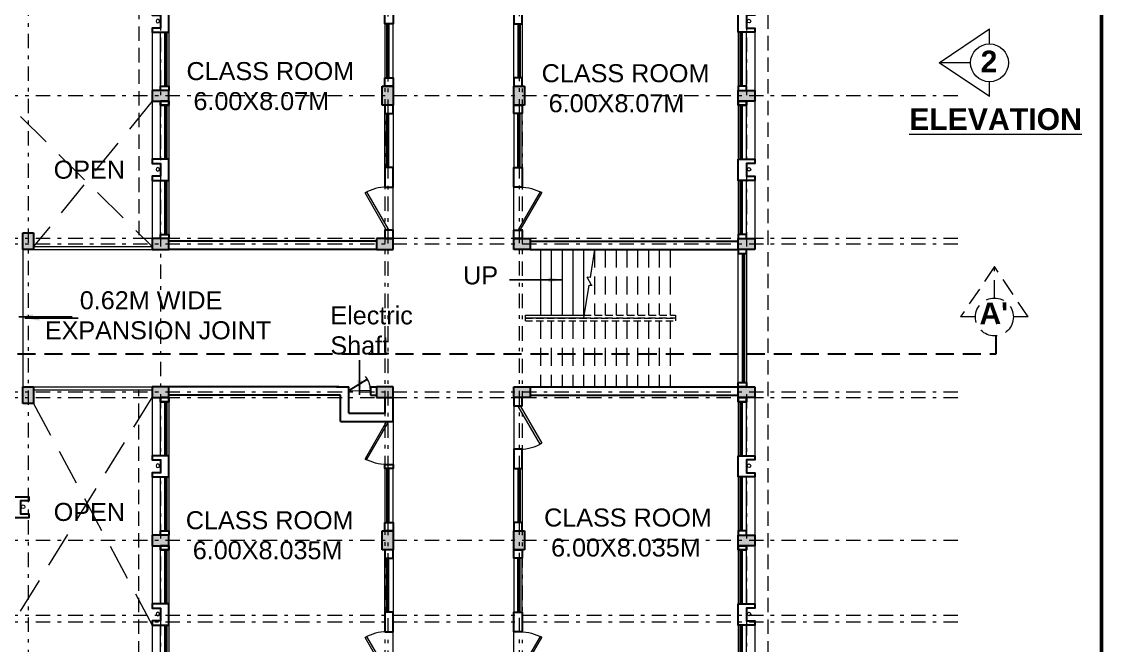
# Model space of a CAD drawing. Header units: millimetres. Extents: x 3614 to 12428, y -844 to 6844.
# Drawn here: x 5777.25 to 5807.28, y -329.76 to -312.44 of the extents above; entities that cross this region are included whole.
import ezdxf

# ---------------------------------------------------------------- set-up
doc = ezdxf.new("R2010")
doc.units = ezdxf.units.MM
doc.header["$LTSCALE"] = 40
doc.header["$MEASUREMENT"] = 0
for name, pattern in [('DASHDOT', [1, 0.5, -0.25, 0, -0.25]), ('DASHED', [0.75, 0.5, -0.25]), ('DASHED2', [0.375, 0.25, -0.125])]:
    doc.linetypes.add(name, pattern=pattern)
doc.layers.get('0').update_dxf_attribs({"linetype": 'CONTINUOUS', "lineweight": 20})
for name, color, linetype, lineweight in [('CLL LEV.', 15, 'CONTINUOUS', 18), ('Column', 252, 'CONTINUOUS', 30), ('Column Hatch', 253, 'CONTINUOUS', 13), ('Dim', 220, 'CONTINUOUS', 15), ('Door', 54, 'CONTINUOUS', 18), ('EXPANSION JOINT', 248, 'CONTINUOUS', 20), ('Fixture', 44, 'CONTINUOUS', 15), ('GRID', 134, 'DASHDOT', 13), ('Hidden', 30, 'DASHED', 18), ('Railing', 23, 'CONTINUOUS', 18), ('Section', 72, 'DASHED2', 30), ('Stair', 1, 'CONTINUOUS', 15), ('TEXT', 7, 'CONTINUOUS', 20), ('title', 7, 'CONTINUOUS', 35), ('Ventilator', 6, 'DASHED', 18), ('Wall', 7, 'CONTINUOUS', 30), ('Window', 150, 'CONTINUOUS', 15), ('Window-Wall', 7, 'CONTINUOUS', 18)]:
    doc.layers.add(name, color=color, linetype=linetype, lineweight=lineweight)
doc.styles.add('DIM', font='arial.ttf')
doc.styles.add('L120', font='simplex.shx', dxfattribs={"height": 1})
doc.styles.get("Standard").update_dxf_attribs({"font": 'txt.shx', "height": 0.03937})
doc.styles.add('Tabrej', font='GOTHIC.TTF')
doc.styles.add('Tabrej.', font='GOTHIC.TTF', dxfattribs={"height": 1})
doc.dimstyles.get("Standard").update_dxf_attribs({"dimtxt": 0.18, "dimasz": 0.18, "dimexe": 0.18, "dimexo": 0.0625, "dimgap": 0.09, "dimtad": 0, "dimtih": 1, "dimtoh": 1, "dimdec": 4, "dimzin": 0, "dimdsep": 46, "dimtxsty": 'Standard', "dimcen": 0.09, "dimadec": 0, "dimazin": 0, "dimtfac": 1, "dimtdec": 4, "dimtofl": 0, "dimtmove": 0, "dimatfit": 3, "dimfxl": 0, "dimtolj": 1, "dimtzin": 0, "dimarcsym": 0})

# ---------------------------------------------------------------- blocks, each defined once
blk = doc.blocks.new('COLUMN 546')
at = {"layer": 'Column Hatch'}
h = blk.add_hatch(color=0, dxfattribs=at)
h.dxf.hatch_style = 1
h.paths.add_polyline_path([(0, 0), (0.3, 0), (0.3, 0.46), (0, 0.46)])
at = {"layer": 'Column'}
for p, q in [((0.3, 0.46), (0, 0.46)), ((0, 0.46), (0, 0)), ((0.3, 0), (0.3, 0.46)), ((0, 0), (0.3, 0))]:
    blk.add_line(p, q, dxfattribs=at)
blk = doc.blocks.new('SHAFT2')
at = {"layer": 'Fixture'}
blk.add_circle((0.302, 0.307), 0.05, dxfattribs=at)
at = {"layer": 'Wall'}
blk.add_lwpolyline([(0, 0.585), (0.46, 0.585), (0.46, 0.47), (0.23, 0.47), (0.23, 0.115), (0.46, 0.115), (0.46, 0), (0, 0), (0, 0.585)], dxfattribs=at)
blk = doc.blocks.new('VENT 2')
at = {"layer": 'Ventilator', "linetype": 'Continuous', "ltscale": 0.02}
for p, q in [((0, 0.182), (1.5, 0.182)), ((0, 0.152), (1.5, 0.152))]:
    blk.add_line(p, q, dxfattribs=at)
at = {"layer": 'Window-Wall'}
for p, q in [((0, 0.23), (1.5, 0.23)), ((0, 0), (0, 0.23)), ((0, 0.115), (1.5, 0.115)), ((1.5, 0), (0, 0)), ((1.5, 0.23), (1.5, 0))]:
    blk.add_line(p, q, dxfattribs=at)
blk = doc.blocks.new('*U18')
for p, q in [((0, 0), (0, -6)), ((40, 0), (40, -6))]:
    blk.add_line(p, q)
blk.add_lwpolyline([(0, 0), (34.6, 20), (35.5, 18.5), (0.9, -1.5)], close=True)
blk.add_arc((0, 0), 40, 0, 30)
blk = doc.blocks.new('DOOR1')
at = {"layer": 'Door'}
blk.add_line((0, 0), (1.2, 0), dxfattribs=at)
at = {"layer": 'Door', "xscale": 0.0300000000000013, "yscale": 0.0300000000000013, "zscale": 0.0300000000000013}
blk.add_blockref('*U18', (0, 0.18), dxfattribs=at)
blk = doc.blocks.new('class 1')
at = {"layer": 'Wall'}
for points in [[(0.23, -0.035), (0, -0.035), (0, -0.265), (0.23, -0.265), (0.23, -0.035)], [(0.23, -1.465), (0, -1.465), (0, -2.005), (0.23, -2.005), (0.23, -1.465)], [(0.23, -3.505), (0, -3.505), (0, -3.735), (0.23, -3.735), (0.23, -3.505)]]:
    blk.add_lwpolyline(points, dxfattribs=at)
at = {"layer": 'Wall', "rotation": 270}
for name, p in [('DOOR1', (0, -0.265)), ('VENT 2', (0, -2.005))]:
    blk.add_blockref(name, p, dxfattribs=at)
blk = doc.blocks.new('WINDOW 1')
at = {"layer": 'CLL LEV.'}
for p, q in [((-0.115, -0.23), (-0.115, -0.46)), ((1.615, -0.23), (1.615, -0.46)), ((-0.115, -0.46), (1.615, -0.46))]:
    blk.add_line(p, q, dxfattribs=at)
at = {"layer": 'Window'}
for p, q in [((0, -0.051), (1.5, -0.051)), ((0, -0.081), (1.5, -0.081))]:
    blk.add_line(p, q, dxfattribs=at)
at = {"layer": 'Window-Wall'}
for p, q in [((0, 0), (1.5, 0)), ((0, -0.23), (0, 0)), ((1.5, 0), (1.5, -0.23)), ((0, -0.115), (1.5, -0.115)), ((1.5, -0.23), (0, -0.23))]:
    blk.add_line(p, q, dxfattribs=at)
blk = doc.blocks.new('Door - Left Hung 36 in.')
at = {"layer": 'Door'}
blk.add_line((0.8, -1.3), (35.9, -1.3), dxfattribs=at)
blk.add_lwpolyline([(0.8, -1.3), (0, 0), (31.2, 18), (31.9, 16.7)], close=True, dxfattribs=at)
blk.add_arc((0, 0), 36, 0, 37.3101, dxfattribs=at)
blk = doc.blocks.new('COLM 530')
at = {"layer": 'Column Hatch'}
h = blk.add_hatch(color=0, dxfattribs=at)
h.dxf.hatch_style = 1
h.paths.add_polyline_path([(5443.518, -633.795), (5443.218, -633.795), (5443.218, -634.325), (5443.518, -634.325)])
at = {"layer": 'Column'}
for p, q in [((5443.518, -633.795), (5443.218, -633.795)), ((5443.218, -633.795), (5443.218, -634.325)), ((5443.518, -634.325), (5443.518, -633.795)), ((5443.218, -634.325), (5443.518, -634.325))]:
    blk.add_line(p, q, dxfattribs=at)
blk = doc.blocks.new('drt')
at = {"layer": 'TEXT', "ltscale": 0.05}
for p, q in [((86.231, 2.02), (87.63, 2.959)), ((87.63, 2.546), (87.63, 2.959)), ((87.104, 2.02), (86.231, 2.02)), ((87.63, 1.082), (86.231, 2.02)), ((87.63, 1.082), (87.63, 1.494))]:
    blk.add_line(p, q, dxfattribs=at)
blk.add_circle((87.63, 2.02), 0.526, dxfattribs=at)
at = {"layer": 'TEXT', "char_height": 0.6, "attachment_point": 1, "style": 'Tabrej.'}
for s, insert in [('{\\fArial|b1|i0|c0|p34;2}', (87.382, 2.358)), ('{\\fArial|b1|i0|c0|p34;\\LELEVATION }', (85.399, 0.756))]:
    blk.add_mtext_dynamic_manual_height_columns(s, width=20.54056, gutter_width=5, heights=[0], dxfattribs=dict(at, insert=insert))
blk = doc.blocks.new('BDHVBFH')
at = {"layer": 'Section', "color": 7, "linetype": 'ByBlock', "lineweight": 20, "ltscale": 0.05}
for p, q in [((5432.399, -574.787), (5431.461, -576.186)), ((5432.399, -575.66), (5432.399, -574.787)), ((5433.338, -576.186), (5432.399, -574.787)), ((5431.873, -576.186), (5431.461, -576.186)), ((5433.338, -576.186), (5432.925, -576.186))]:
    blk.add_line(p, q, dxfattribs=at)
blk.add_circle((5432.399, -576.186), 0.526, dxfattribs=at)
blk = doc.blocks.new('SEC AA')
at = {"layer": 'Section', "ltscale": 0.05}
for p, q in [((5509.295, -321.664), (5509.295, -321.164)), ((5428.116, -321.664), (5509.295, -321.664))]:
    blk.add_line(p, q, dxfattribs=at)
at = {"layer": 'Section'}
blk.add_blockref('BDHVBFH', (76.844, 255.545), dxfattribs=at)
at = {"layer": 'Section', "insert": (5508.818, -320.249), "char_height": 0.6, "attachment_point": 1, "rotation": 1.0017, "style": 'Tabrej'}
blk.add_mtext_dynamic_manual_height_columns("{\\fArial|b1|i0|c0|p34;A'}", width=20.54056, gutter_width=5, heights=[0], dxfattribs=at)
blk = doc.blocks.new('GRID TY6')
at = {"layer": 'GRID', "lineweight": 18, "ltscale": 0.02}
for p, q in [((5486.0878, -290.0307), (5486.0878, -340.9309)), ((5502.3578, -290.0307), (5502.3578, -340.9309)), ((5482.4148, -291.727), (5482.4148, -340.9309)), ((5492.3178, -291.7377), (5492.3178, -340.9309)), ((5492.3978, -291.7443), (5492.3978, -340.9309)), ((5496.0478, -291.7377), (5496.0478, -340.9309)), ((5496.1278, -291.7443), (5496.1278, -340.9309)), ((5508.2295, -312.3456), (5432.7255, -312.3456)), ((5508.2295, -316.3106), (5433.2737, -316.3106)), ((5508.2295, -316.4606), (5433.2827, -316.4606)), ((5508.2295, -320.5756), (5433.2737, -320.5756)), ((5508.2295, -320.7256), (5433.2827, -320.7256)), ((5508.2295, -324.6906), (5432.7255, -324.6906)), ((5508.2295, -326.7706), (5433.2737, -326.7706)), ((5508.2295, -326.9556), (5433.2454, -326.9556))]:
    blk.add_line(p, q, dxfattribs=at)

msp = doc.modelspace()

# ---------------------------------------------------------------- linework, layer by layer
at = {"layer": 'Dim', "color": 1, "linetype": 'DASHDOT', "ltscale": 0.05, "const_width": 0.1}
msp.add_lwpolyline([(5777.139, -289.9779), (5804.2313, -289.9779, -0.4142136), (5807.2313, -292.9779), (5807.2313, -340.7006, -0.4142136), (5804.2313, -343.7006), (5777.139, -343.7006, -0.4142136), (5774.139, -340.7006), (5774.139, -292.9779, -0.4142136)], format="xyb", close=True, dxfattribs=at)
at = {"layer": 'EXPANSION JOINT', "linetype": 'ByBlock', "ltscale": 0.05}
msp.add_line((5777.2775, -318.7641), (5777.2775, -322.5791), dxfattribs=at)
at = {"layer": 'Hidden', "ltscale": 0.02}
for p, q in [((5780.5005, -310.1721), (5780.5005, -318.4662)), ((5797.9705, -339.0391), (5797.9705, -310.2341)), ((5781.1005, -318.4641), (5780.5005, -318.4662)), ((5780.5005, -339.0391), (5780.5005, -322.6591)), ((5780.5005, -322.6591), (5780.8705, -322.6591))]:
    msp.add_line(p, q, dxfattribs=at)
at = {"layer": 'Railing', "linetype": 'ByBlock', "ltscale": 0.05}
for p, q in [((5777.5775, -318.6841), (5780.8705, -318.6841)), ((5777.5775, -318.7641), (5780.8705, -318.7641)), ((5791.2355, -320.5941), (5792.8621, -320.5941)), ((5791.2355, -320.6691), (5791.2355, -320.5941)), ((5791.2355, -320.6691), (5792.85, -320.6691)), ((5777.5775, -322.5791), (5780.8705, -322.5791)), ((5777.5775, -322.6591), (5780.8705, -322.6591))]:
    msp.add_line(p, q, dxfattribs=at)
at = {"layer": 'Railing', "linetype": 'DASHED2', "ltscale": 0.02}
for p, q in [((5791.2355, -320.6741), (5795.4005, -320.6741)), ((5791.2355, -320.7491), (5791.2355, -320.6741)), ((5791.2355, -320.7491), (5795.4005, -320.7491)), ((5792.8502, -320.6691), (5795.4005, -320.6691)), ((5792.8621, -320.5941), (5795.4005, -320.5941)), ((5795.4005, -320.5941), (5795.4005, -320.6691)), ((5795.4005, -320.6741), (5795.4005, -320.7491))]:
    msp.add_line(p, q, dxfattribs=at)
at = {"layer": 'Stair', "ltscale": 0.05}
for p, q in [((5791.6505, -318.7641), (5791.6505, -320.5941)), ((5791.9505, -318.7641), (5791.9505, -320.5941)), ((5792.2505, -318.7641), (5792.2505, -320.5941)), ((5792.5505, -318.7641), (5792.5505, -320.5941)), ((5792.8505, -318.7641), (5792.8505, -320.5941))]:
    msp.add_line(p, q, dxfattribs=at)
at = {"layer": 'Stair', "linetype": 'DASHED2', "ltscale": 0.05}
for p, q in [((5793.1505, -318.7641), (5793.1505, -320.5941)), ((5793.4505, -318.7641), (5793.4505, -320.5941)), ((5793.7505, -318.7641), (5793.7505, -320.5941)), ((5794.0505, -318.7641), (5794.0505, -320.5941)), ((5794.3505, -318.7641), (5794.3505, -320.5941)), ((5794.6505, -318.7641), (5794.6505, -320.5941)), ((5794.9505, -318.7641), (5794.9505, -320.5941)), ((5795.2505, -318.7641), (5795.2505, -320.5941)), ((5791.6505, -320.7491), (5791.6505, -322.5791)), ((5791.9505, -320.7491), (5791.9505, -322.5791)), ((5792.2505, -320.7491), (5792.2505, -322.5791)), ((5792.5505, -320.7491), (5792.5505, -322.5791)), ((5792.8505, -320.7491), (5792.8505, -322.5791)), ((5793.1505, -320.7491), (5793.1505, -322.5791)), ((5793.4505, -320.7491), (5793.4505, -322.5791)), ((5793.7505, -320.7491), (5793.7505, -322.5791)), ((5794.0505, -320.7491), (5794.0505, -322.5791)), ((5794.3505, -320.7491), (5794.3505, -322.5791)), ((5794.6505, -320.7491), (5794.6505, -322.5791)), ((5794.9505, -320.7491), (5794.9505, -322.5791)), ((5795.2505, -320.7491), (5795.2505, -322.5791))]:
    msp.add_line(p, q, dxfattribs=at)
at = {"layer": 'TEXT', "ltscale": 0.05}
for p, q in [((5793.1505, -318.7641), (5793.0283, -319.5405)), ((5793.0283, -319.5405), (5792.9481, -319.535)), ((5793.0648, -319.7597), (5792.9481, -319.535)), ((5792.9944, -319.7553), (5792.8505, -320.6691)), ((5793.0144, -319.7553), (5793.0848, -319.7597))]:
    msp.add_line(p, q, dxfattribs=at)
at = {"layer": 'title', "ltscale": 0.05}
msp.add_line((5793.0336, -319.5065), (5793.0336, -319.5065), dxfattribs=at)
at = {"layer": 'Wall'}
for p, q in [((5787.1005, -318.5341), (5781.3305, -318.5341)), ((5791.3705, -318.5341), (5797.1405, -318.5341)), ((5787.1005, -318.7641), (5781.3305, -318.7641)), ((5791.3705, -318.7641), (5797.1405, -318.7641)), ((5786.0544, -322.5791), (5781.3305, -322.5791)), ((5786.1005, -322.8091), (5781.3305, -322.8091)), ((5785.9855, -322.5791), (5786.3305, -322.5791)), ((5786.1005, -323.5391), (5786.1005, -322.8091)), ((5786.3305, -323.3091), (5786.3305, -322.5791)), ((5786.9305, -322.5791), (5787.1005, -322.5791)), ((5786.9305, -322.5791), (5786.9305, -322.809)), ((5786.9305, -322.809), (5787.1005, -322.8091)), ((5791.3705, -322.5791), (5797.1405, -322.5791)), ((5791.3705, -322.8091), (5797.1405, -322.8091)), ((5787.3305, -322.8791), (5787.3305, -323.3091)), ((5787.5605, -323.5391), (5787.5605, -322.8791)), ((5786.3305, -323.3091), (5787.3305, -323.3091)), ((5786.1005, -323.5391), (5787.3305, -323.5391)), ((5787.3305, -323.5391), (5787.5605, -323.5391))]:
    msp.add_line(p, q, dxfattribs=at)
for points in [[(5781.1005, -314.3491), (5781.1005, -314.2341), (5781.3305, -314.2341), (5781.3305, -314.3491), (5781.1005, -314.3491)], [(5797.3705, -314.3491), (5797.3705, -314.2341), (5797.1405, -314.2341), (5797.1405, -314.3491), (5797.3705, -314.3491)], [(5781.1005, -314.6491), (5781.1005, -314.7641), (5781.3305, -314.7641), (5781.3305, -314.6491), (5781.1005, -314.6491)], [(5781.1005, -314.7641), (5781.1005, -314.6491), (5781.3305, -314.6491), (5781.3305, -314.7641), (5781.1005, -314.7641)], [(5797.3705, -314.6491), (5797.3705, -314.7641), (5797.1405, -314.7641), (5797.1405, -314.6491), (5797.3705, -314.6491)], [(5797.3705, -314.7641), (5797.3705, -314.6491), (5797.1405, -314.6491), (5797.1405, -314.7641), (5797.3705, -314.7641)], [(5781.1005, -318.4641), (5781.1005, -318.3491), (5781.3305, -318.3491), (5781.3305, -318.4641), (5781.1005, -318.4641)], [(5797.3705, -318.4641), (5797.3705, -318.3491), (5797.1405, -318.3491), (5797.1405, -318.4641), (5797.3705, -318.4641)], [(5797.3705, -318.8791), (5797.3705, -318.7641), (5797.1405, -318.7641), (5797.1405, -318.8791), (5797.3705, -318.8791)], [(5797.1405, -322.5791), (5797.1405, -322.4641), (5797.3705, -322.4641), (5797.3705, -322.5791), (5797.1405, -322.5791)], [(5781.1005, -322.8791), (5781.1005, -322.9941), (5781.3305, -322.9941), (5781.3305, -322.8791), (5781.1005, -322.8791)], [(5781.1005, -322.9941), (5781.1005, -322.8791), (5781.3305, -322.8791), (5781.3305, -322.9941), (5781.1005, -322.9941)], [(5797.3705, -322.8791), (5797.3705, -322.9941), (5797.1405, -322.9941), (5797.1405, -322.8791), (5797.3705, -322.8791)], [(5797.3705, -322.9941), (5797.3705, -322.8791), (5797.1405, -322.8791), (5797.1405, -322.9941), (5797.3705, -322.9941)], [(5787.3305, -324.7391), (5787.5605, -324.7391), (5787.5605, -324.8499), (5787.3305, -324.8499), (5787.3305, -324.7391)], [(5787.3305, -326.3499), (5787.5605, -326.3499), (5787.5605, -326.5799), (5787.3305, -326.5799), (5787.3305, -326.3499)], [(5781.1005, -326.6941), (5781.1005, -326.5791), (5781.3305, -326.5791), (5781.3305, -326.6941), (5781.1005, -326.6941)], [(5797.3705, -326.6941), (5797.3705, -326.5791), (5797.1405, -326.5791), (5797.1405, -326.6941), (5797.3705, -326.6941)], [(5781.1005, -326.9941), (5781.1005, -327.1091), (5781.3305, -327.1091), (5781.3305, -326.9941), (5781.1005, -326.9941)], [(5781.1005, -327.1091), (5781.1005, -326.9941), (5781.3305, -326.9941), (5781.3305, -327.1091), (5781.1005, -327.1091)], [(5797.3705, -326.9941), (5797.3705, -327.1091), (5797.1405, -327.1091), (5797.1405, -326.9941), (5797.3705, -326.9941)], [(5797.3705, -327.1091), (5797.3705, -326.9941), (5797.1405, -326.9941), (5797.1405, -327.1091), (5797.3705, -327.1091)]]:
    msp.add_lwpolyline(points, dxfattribs=at)
at = {"layer": 'Window'}
for p, q in [((5797.2896, -318.8791), (5797.2896, -322.4641)), ((5797.3196, -318.8791), (5797.3196, -322.4641))]:
    msp.add_line(p, q, dxfattribs=at)
at = {"layer": 'Window-Wall', "linetype": 'DASHED', "ltscale": 0.05}
for p, q in [((5780.8705, -314.6491), (5777.5775, -318.6841)), ((5777.2155, -315.0741), (5780.8705, -318.6841)), ((5777.2155, -328.8091), (5780.8705, -322.8791)), ((5777.5775, -323.0391), (5780.8705, -329.1941))]:
    msp.add_line(p, q, dxfattribs=at)
at = {"layer": 'Window-Wall'}
for p, q in [((5797.3705, -318.8791), (5797.1405, -318.8791)), ((5797.1405, -322.4641), (5797.1405, -318.8791)), ((5797.2555, -318.8791), (5797.2555, -322.4641)), ((5797.3705, -318.8791), (5797.3705, -322.4641)), ((5797.3705, -322.4641), (5797.1405, -322.4641))]:
    msp.add_line(p, q, dxfattribs=at)

# ---------------------------------------------------------------- block references
msp.add_blockref('GRID TY6', (295.0127, -2.1555))
at = {"linetype": 'ByBlock', "xscale": -1}
for name, p in [('class 1', (5787.5605, -310.4991)), ('SHAFT2', (5781.3305, -312.7341)), ('SHAFT2', (5781.3305, -316.8491)), ('SHAFT2', (5781.3305, -325.0791)), ('SHAFT2', (5781.3305, -329.1941))]:
    msp.add_blockref(name, p, dxfattribs=at)
at = {"linetype": 'ByBlock'}
for p in [(5790.9105, -310.4991), (5790.9105, -322.8441)]:
    msp.add_blockref('class 1', p, dxfattribs=at)
at = {"linetype": 'ByBlock', "extrusion": (0, 0, -1), "xscale": -1, "zscale": -1}
for p in [(-5797.1405, -312.7341), (-5797.1405, -316.8491), (-5797.1405, -325.0791), (-5776.9855, -326.2166), (-5797.1405, -329.1941)]:
    msp.add_blockref('SHAFT2', p, dxfattribs=at)
at = {"color": 7, "extrusion": (0, 0, -1), "xscale": -1, "zscale": -1, "rotation": 270}
for p in [(-5781.3305, -314.6491), (-5781.3305, -318.7641), (-5787.5605, -318.7641), (-5781.3305, -322.8791), (-5787.5605, -322.8791), (-5781.3305, -326.9941)]:
    msp.add_blockref('COLUMN 546', p, dxfattribs=at)
at = {"xscale": -1}
for p in [(11230.7784, 319.5608), (11234.4284, 319.5608), (11230.7784, 307.215), (11234.4284, 307.215)]:
    msp.add_blockref('COLM 530', p, dxfattribs=at)
at = {"color": 7, "extrusion": (0, 0, -1), "zscale": -1}
for p, rotation in [((-5797.1405, -314.6491), 90.00000000000004), ((-5790.9105, -318.7641), 90.00000000000004), ((-5797.1405, -318.7641), 90.00000000000004), ((-5777.2775, -322.5791), 180), ((-5790.9105, -322.8791), 90.00000000000004), ((-5797.1405, -322.8791), 90.00000000000004), ((-5797.1405, -326.9941), 90.00000000000004)]:
    msp.add_blockref('COLUMN 546', p, dxfattribs=dict(at, rotation=rotation))
at = {"linetype": 'ByBlock', "rotation": 180}
for p in [(5787.5605, -318.4991), (5787.5605, -330.8441)]:
    msp.add_blockref('class 1', p, dxfattribs=at)
at = {"linetype": 'ByBlock', "xscale": -1, "rotation": 180}
for p in [(5790.9105, -318.4991), (5790.9105, -330.8441)]:
    msp.add_blockref('class 1', p, dxfattribs=at)
at = {"color": 7, "extrusion": (0, 0, -1), "zscale": -1}
msp.add_blockref('COLUMN 546', (-5777.5775, -318.7641), dxfattribs=at)
at = {"layer": 'CLL LEV.', "extrusion": (0, 0, -1), "xscale": -1, "zscale": -1, "rotation": 90}
for p in [(-5781.3305, -312.7341), (-5781.3305, -314.7641), (-5781.3305, -316.8491), (-5781.3305, -322.9941), (-5781.3305, -325.0791), (-5781.3305, -327.1091), (-5781.3305, -329.1941)]:
    msp.add_blockref('WINDOW 1', p, dxfattribs=at)
at = {"layer": 'CLL LEV.', "xscale": -1, "rotation": 90}
for p in [(5797.1405, -312.7341), (5797.1405, -314.7641), (5797.1405, -316.8491), (5797.1405, -322.9941), (5797.1405, -325.0791), (5797.1405, -327.1091), (5797.1405, -329.1941)]:
    msp.add_blockref('WINDOW 1', p, dxfattribs=at)
at = {"layer": 'Door', "extrusion": (0, 0, -1), "xscale": -0.0166737001802426, "yscale": 0.0166737001802426, "zscale": -0.0166737001802426, "rotation": 358.3280413571773}
msp.add_blockref('Door - Left Hung 36 in.', (-5786.3305, -322.6728), dxfattribs=at)
at = {"layer": 'Section'}
msp.add_blockref('SEC AA', (295.0127, 0), dxfattribs=at)
at = {"layer": 'Wall'}
msp.add_blockref('drt', (5716.4899, -315.6044), dxfattribs=at)
at = {"layer": 'Wall', "xscale": -1, "rotation": 90}
for name, p in [('DOOR1', (5787.5605, -323.5391)), ('VENT 2', (5787.5605, -324.8499))]:
    msp.add_blockref(name, p, dxfattribs=at)

# ---------------------------------------------------------------- texts
at = {"layer": 'TEXT', "char_height": 0.5, "attachment_point": 1, "style": 'DIM'}
for s, width, insert in [('{\\fArial|b0|i0|c0|p34;CLASS ROOM\\P 6.00X8.07M}', 19.989683, (5781.8235, -313.5644)), ('{\\fArial|b0|i0|c0|p34;CLASS ROOM\\P 6.00X8.07M}', 19.989683, (5791.6856, -313.6234)), ('OPEN', 19.989683, (5778.1365, -316.3011)), ('{\\fArial|b0|i0|c0|p34;UP}', 1.50962, (5789.5051, -319.235)), ('{\\fArial|b0|i0|c0|p34;     0.62M WIDE \\PEXPANSION JOINT}', 19.989683, (5777.891, -319.9264)), ('{\\fArial|b0|i0|c0|p34;Electric \\PShaft}', 19.989683, (5785.819, -320.3458)), ('OPEN', 19.989683, (5778.1365, -325.8033)), ('{\\fArial|b0|i0|c0|p34;CLASS ROOM\\P 6.00X8.035M}', 19.989683, (5781.8051, -326.0332)), ('{\\fArial|b0|i0|c0|p34;CLASS ROOM\\P 6.00X8.035M}', 19.989683, (5791.7532, -325.9582))]:
    msp.add_mtext_dynamic_manual_height_columns(s, width=width, gutter_width=5, heights=[0], dxfattribs=dict(at, insert=insert))

# ---------------------------------------------------------------- leaders
at = {"layer": 'TEXT'}
for points in [[(5792.2732, -319.6091), (5790.7888, -319.6091)], [(5777.1643, -320.6357), (5778.6487, -320.6357)], [(5777.3349, -320.6751), (5778.8193, -320.6751)], [(5786.6303, -322.8003), (5786.6303, -321.8371)]]:
    msp.add_leader(points, dimstyle='Standard', override={"dimscale": 40, "dimasz": 0.01, "dimgap": 0.09, "dimtad": 0, "dimpost": "'", "dimtxsty": 'L120', "dimarcsym": 1}, dxfattribs=at)

doc.saveas('drawing.dxf')
